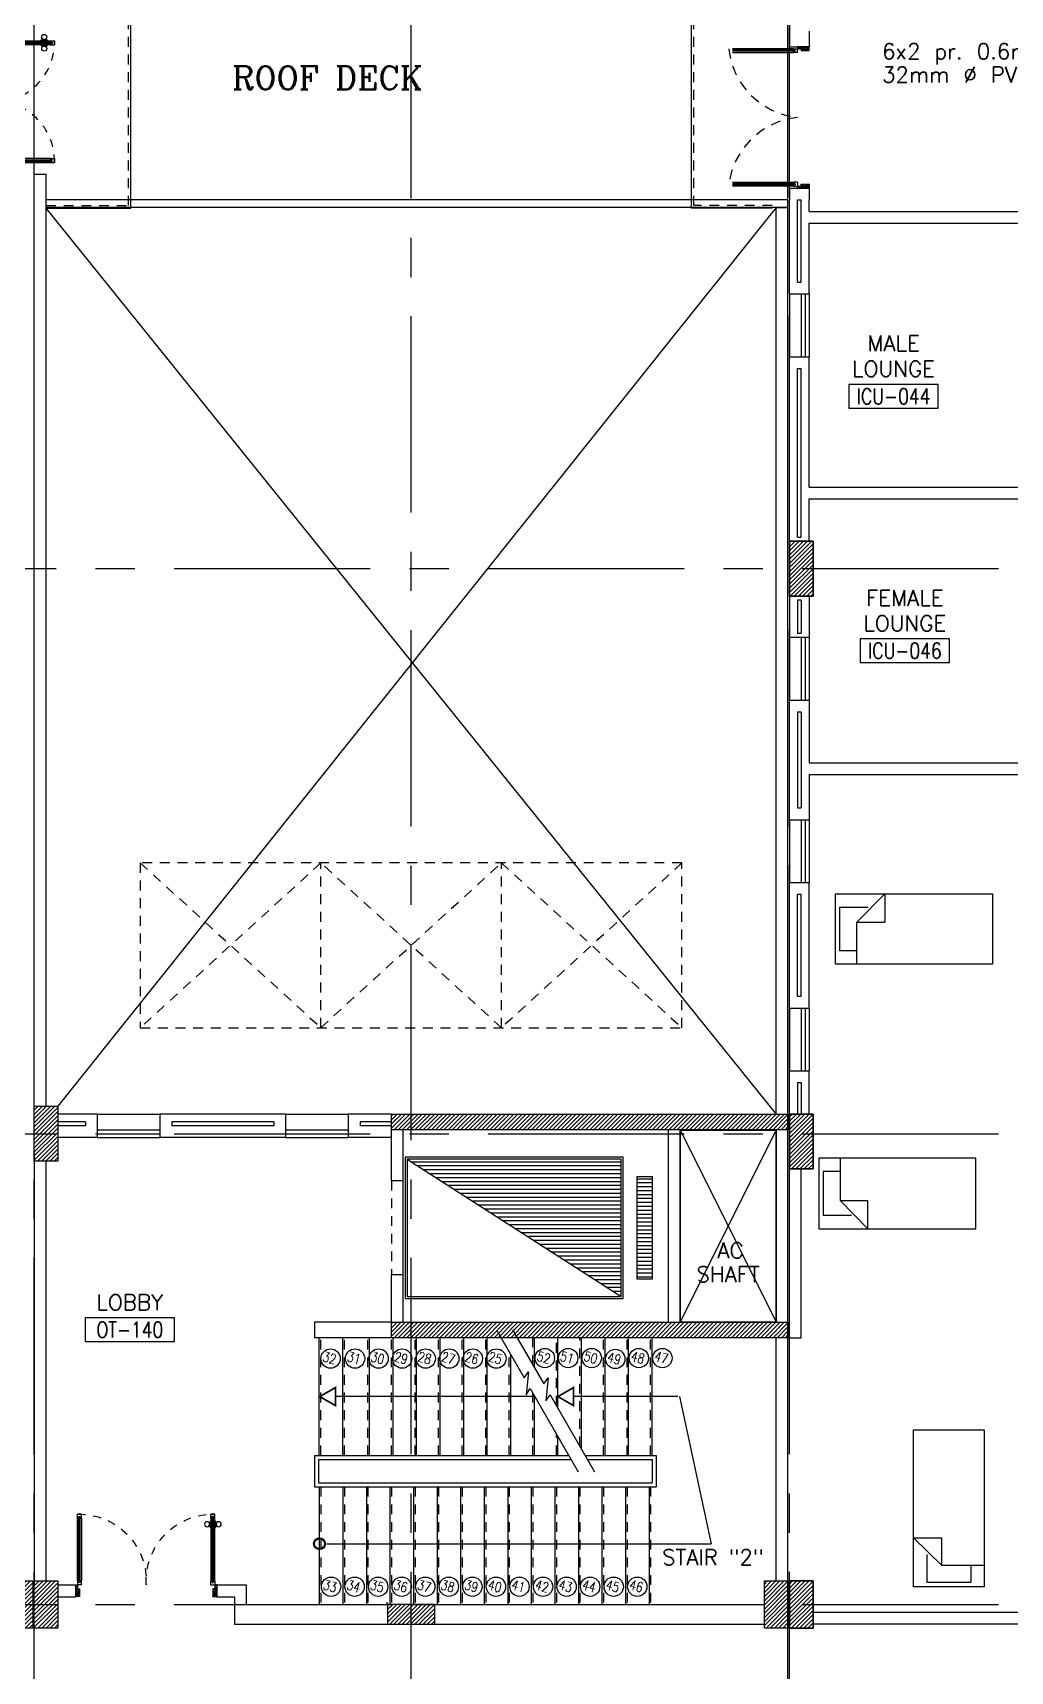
# Model space of a CAD drawing. Extents: x 0 to 92.2, y -1.4 to 78.1.
# Drawn here: x 42.89 to 55.34, y 35.84 to 56.72 of the extents above; entities that cross this region are included whole.
import ezdxf
from ezdxf.enums import TextEntityAlignment as Align

# ---------------------------------------------------------------- set-up
doc = ezdxf.new("R2010")
doc.units = 0
doc.header["$MEASUREMENT"] = 0
for name, pattern in [('CENTERX2', [4, 2.5, -0.5, 0.5, -0.5]), ('HIDDEN', [0.375, 0.25, -0.125]), ('HIDDEN2', [0.1875, 0.125, -0.0625])]:
    doc.linetypes.add(name, pattern=pattern)
doc.layers.get('0').update_dxf_attribs({"color": 11, "linetype": 'CONTINUOUS'})
for name, color, linetype in [('AXES', 11, 'CENTERX2'), ('COL', 11, 'CONTINUOUS'), ('DOOR', 11, 'CONTINUOUS'), ('E-TEXT', 2, 'CONTINUOUS'), ('FUR', 11, 'CONTINUOUS'), ('HAT', 11, 'CONTINUOUS'), ('HIDDEN', 11, 'HIDDEN2'), ('INSUL', 11, 'CONTINUOUS'), ('LIFTS', 11, 'CONTINUOUS'), ('RM-BOX', 11, 'CONTINUOUS'), ('RM-NAME', 11, 'CONTINUOUS'), ('RM-NO', 11, 'CONTINUOUS'), ('ROOF', 11, 'CONTINUOUS'), ('SHAFT', 11, 'CONTINUOUS'), ('STR', 11, 'CONTINUOUS'), ('WALL', 11, 'CONTINUOUS'), ('WIN', 11, 'CONTINUOUS')]:
    doc.layers.add(name, color=color, linetype=linetype)
doc.styles.add('ROMANC', font='romanc', dxfattribs={"height": 0.1})
doc.styles.add('ROMANS', font='ROMANS.shx', dxfattribs={"width": 0.6})
doc.styles.get("Standard").update_dxf_attribs({"font": 'TXT.shx'})

# ---------------------------------------------------------------- blocks, each defined once
blk = doc.blocks.new('RM1')
at = {"layer": 'RM-BOX'}
blk.add_lwpolyline([(570, -200), (-570, -200), (-570, -500), (570, -500)], close=True, dxfattribs=at)
at = {"layer": 'RM-NAME', "style": 'ROMANS'}
blk.add_attdef('ROOMNAME1', text='', height=200, dxfattribs=at).set_placement((0, 324), align=Align.MIDDLE)
blk = doc.blocks.new('*X44')
at = {"color": 0}
for p, q in [((61359, 153159), (61540, 153340)), ((61359, 153212), (61487, 153340)), ((61359, 153265), (61434, 153340)), ((61359, 153318), (61380, 153340)), ((61393, 153140), (61593, 153340)), ((61446, 153140), (61646, 153340)), ((61499, 153140), (61699, 153340)), ((61552, 153140), (61752, 153340)), ((61605, 153140), (61805, 153340)), ((61658, 153140), (61858, 153340)), ((61711, 153140), (61911, 153340)), ((61764, 153140), (61964, 153340)), ((61817, 153140), (62017, 153340)), ((61870, 153140), (62070, 153340)), ((61923, 153140), (62123, 153340)), ((61976, 153140), (62176, 153340)), ((62029, 153140), (62229, 153340)), ((62082, 153140), (62282, 153340)), ((62135, 153140), (62335, 153340)), ((62188, 153140), (62388, 153340)), ((62241, 153140), (62441, 153340)), ((62294, 153140), (62494, 153340)), ((62347, 153140), (62547, 153340)), ((62400, 153140), (62600, 153340)), ((62453, 153140), (62653, 153340)), ((62506, 153140), (62706, 153340)), ((62559, 153140), (62759, 153340)), ((62612, 153140), (62812, 153340)), ((62665, 153140), (62865, 153340)), ((62718, 153140), (62918, 153340)), ((62771, 153140), (62971, 153340)), ((62825, 153140), (63025, 153340)), ((62878, 153140), (63078, 153340)), ((62931, 153140), (63131, 153340)), ((62984, 153140), (63184, 153340)), ((63037, 153140), (63237, 153340)), ((63090, 153140), (63290, 153340)), ((63143, 153140), (63343, 153340)), ((63196, 153140), (63396, 153340)), ((63249, 153140), (63449, 153340)), ((63302, 153140), (63502, 153340)), ((63355, 153140), (63555, 153340)), ((63408, 153140), (63608, 153340)), ((63461, 153140), (63661, 153340)), ((63514, 153140), (63714, 153340)), ((63567, 153140), (63767, 153340)), ((63620, 153140), (63820, 153340)), ((63673, 153140), (63873, 153340)), ((63726, 153140), (63926, 153340)), ((63779, 153140), (63979, 153340)), ((63832, 153140), (64032, 153340)), ((63885, 153140), (64085, 153340)), ((63938, 153140), (64138, 153340)), ((63991, 153140), (64191, 153340)), ((64044, 153140), (64244, 153340)), ((64097, 153140), (64297, 153340)), ((64150, 153140), (64350, 153340)), ((64203, 153140), (64403, 153340)), ((64256, 153140), (64456, 153340)), ((64309, 153140), (64509, 153340)), ((64362, 153140), (64562, 153340)), ((64416, 153140), (64616, 153340)), ((64469, 153140), (64669, 153340)), ((64522, 153140), (64722, 153340)), ((64575, 153140), (64775, 153340)), ((64628, 153140), (64828, 153340)), ((64681, 153140), (64881, 153340)), ((64734, 153140), (64934, 153340)), ((64787, 153140), (64987, 153340)), ((64840, 153140), (65040, 153340)), ((64893, 153140), (65093, 153340)), ((64946, 153140), (65146, 153340)), ((64999, 153140), (65199, 153340)), ((65052, 153140), (65252, 153340)), ((65105, 153140), (65305, 153340)), ((65158, 153140), (65358, 153340)), ((65211, 153140), (65411, 153340)), ((65264, 153140), (65464, 153340)), ((65317, 153140), (65517, 153340)), ((65370, 153140), (65570, 153340)), ((65423, 153140), (65623, 153340)), ((65476, 153140), (65676, 153340)), ((65529, 153140), (65729, 153340)), ((65582, 153140), (65782, 153340)), ((65635, 153140), (65835, 153340)), ((65688, 153140), (65888, 153340)), ((65741, 153140), (65941, 153340)), ((65794, 153140), (65994, 153340)), ((65847, 153140), (66047, 153340)), ((65900, 153140), (66100, 153340)), ((65953, 153140), (66153, 153340)), ((66007, 153140), (66207, 153340)), ((66060, 153140), (66260, 153340)), ((66113, 153140), (66313, 153340)), ((66166, 153140), (66366, 153340)), ((66219, 153140), (66409, 153330)), ((66272, 153140), (66409, 153277)), ((66325, 153140), (66409, 153224)), ((66378, 153140), (66409, 153171))]:
    blk.add_line(p, q, dxfattribs=at)
blk = doc.blocks.new('*X43')
at = {"color": 0}
for p, q in [((61359, 155811), (61538, 155990)), ((61359, 155864), (61485, 155990)), ((61359, 155917), (61432, 155990)), ((61359, 155970), (61379, 155990)), ((61391, 155790), (61591, 155990)), ((61444, 155790), (61644, 155990)), ((61497, 155790), (61697, 155990)), ((61550, 155790), (61750, 155990)), ((61603, 155790), (61803, 155990)), ((61656, 155790), (61856, 155990)), ((61709, 155790), (61909, 155990)), ((61762, 155790), (61962, 155990)), ((61815, 155790), (62015, 155990)), ((61868, 155790), (62068, 155990)), ((61921, 155790), (62121, 155990)), ((61974, 155790), (62174, 155990)), ((62027, 155790), (62227, 155990)), ((62080, 155790), (62280, 155990)), ((62133, 155790), (62333, 155990)), ((62186, 155790), (62386, 155990)), ((62240, 155790), (62440, 155990)), ((62293, 155790), (62493, 155990)), ((62346, 155790), (62546, 155990)), ((62399, 155790), (62599, 155990)), ((62452, 155790), (62652, 155990)), ((62505, 155790), (62705, 155990)), ((62558, 155790), (62758, 155990)), ((62611, 155790), (62811, 155990)), ((62664, 155790), (62864, 155990)), ((62717, 155790), (62917, 155990)), ((62770, 155790), (62970, 155990)), ((62823, 155790), (63023, 155990)), ((62876, 155790), (63076, 155990)), ((62929, 155790), (63129, 155990)), ((62982, 155790), (63182, 155990)), ((63035, 155790), (63235, 155990)), ((63088, 155790), (63288, 155990)), ((63141, 155790), (63341, 155990)), ((63194, 155790), (63394, 155990)), ((63247, 155790), (63447, 155990)), ((63300, 155790), (63500, 155990)), ((63353, 155790), (63553, 155990)), ((63406, 155790), (63606, 155990)), ((63459, 155790), (63659, 155990)), ((63512, 155790), (63712, 155990)), ((63565, 155790), (63765, 155990)), ((63618, 155790), (63818, 155990)), ((63671, 155790), (63871, 155990)), ((63724, 155790), (63924, 155990)), ((63777, 155790), (63977, 155990)), ((63830, 155790), (64030, 155990)), ((63884, 155790), (64084, 155990)), ((63937, 155790), (64137, 155990)), ((63990, 155790), (64190, 155990)), ((64043, 155790), (64243, 155990)), ((64096, 155790), (64296, 155990)), ((64149, 155790), (64349, 155990)), ((64202, 155790), (64402, 155990)), ((64255, 155790), (64455, 155990)), ((64308, 155790), (64508, 155990)), ((64361, 155790), (64561, 155990)), ((64414, 155790), (64614, 155990)), ((64467, 155790), (64667, 155990)), ((64520, 155790), (64720, 155990)), ((64573, 155790), (64773, 155990)), ((64626, 155790), (64826, 155990)), ((64679, 155790), (64879, 155990)), ((64732, 155790), (64932, 155990)), ((64785, 155790), (64985, 155990)), ((64838, 155790), (65038, 155990)), ((64891, 155790), (65091, 155990)), ((64944, 155790), (65144, 155990)), ((64997, 155790), (65197, 155990)), ((65050, 155790), (65250, 155990)), ((65103, 155790), (65303, 155990)), ((65156, 155790), (65356, 155990)), ((65209, 155790), (65409, 155990)), ((65262, 155790), (65462, 155990)), ((65315, 155790), (65515, 155990)), ((65368, 155790), (65568, 155990)), ((65421, 155790), (65621, 155990)), ((65475, 155790), (65675, 155990)), ((65528, 155790), (65728, 155990)), ((65581, 155790), (65781, 155990)), ((65634, 155790), (65834, 155990)), ((65687, 155790), (65887, 155990)), ((65740, 155790), (65940, 155990)), ((65793, 155790), (65993, 155990)), ((65846, 155790), (66046, 155990)), ((65899, 155790), (66099, 155990)), ((65952, 155790), (66152, 155990)), ((66005, 155790), (66205, 155990)), ((66058, 155790), (66258, 155990)), ((66111, 155790), (66311, 155990)), ((66164, 155790), (66364, 155990)), ((66217, 155790), (66409, 155982)), ((66270, 155790), (66409, 155929)), ((66323, 155790), (66409, 155876)), ((66376, 155790), (66409, 155823))]:
    blk.add_line(p, q, dxfattribs=at)
blk = doc.blocks.new('*X36')
at = {"color": 0}
for p, q in [((140176, 227700), (140376, 227700)), ((140176, 227650), (140376, 227650)), ((140176, 227600), (140376, 227600)), ((140176, 227550), (140376, 227550)), ((140176, 227500), (140376, 227500)), ((140176, 227450), (140376, 227450)), ((140176, 227400), (140376, 227400)), ((140176, 227350), (140376, 227350)), ((140176, 227300), (140376, 227300)), ((140176, 227250), (140376, 227250)), ((140176, 227200), (140376, 227200)), ((140176, 227150), (140376, 227150)), ((140176, 227100), (140376, 227100)), ((140176, 227050), (140376, 227050)), ((140176, 227000), (140376, 227000)), ((140176, 226950), (140376, 226950)), ((140176, 226900), (140376, 226900)), ((140176, 226850), (140376, 226850)), ((140176, 226800), (140376, 226800)), ((140176, 226750), (140376, 226750)), ((140176, 226700), (140376, 226700)), ((140176, 226650), (140376, 226650)), ((140176, 226600), (140376, 226600)), ((140176, 226550), (140376, 226550)), ((140176, 226500), (140376, 226500)), ((140176, 226450), (140376, 226450))]:
    blk.add_line(p, q, dxfattribs=at)
blk = doc.blocks.new('*X37')
at = {"color": 0}
for p, q in [((477438, 147300), (480112, 147300)), ((477516, 147250), (480112, 147250)), ((477594, 147200), (480112, 147200)), ((477671, 147150), (480112, 147150)), ((477749, 147100), (480112, 147100)), ((477827, 147050), (480112, 147050)), ((477905, 147000), (480112, 147000)), ((477983, 146950), (480112, 146950)), ((478061, 146900), (480112, 146900)), ((478139, 146850), (480112, 146850)), ((478216, 146800), (480112, 146800)), ((478294, 146750), (480112, 146750)), ((478372, 146700), (480112, 146700)), ((478450, 146650), (480112, 146650)), ((478528, 146600), (480112, 146600)), ((478606, 146550), (480112, 146550)), ((478684, 146500), (480112, 146500)), ((478761, 146450), (480112, 146450)), ((478839, 146400), (480112, 146400)), ((478917, 146350), (480112, 146350)), ((478995, 146300), (480112, 146300)), ((479073, 146250), (480112, 146250)), ((479151, 146200), (480112, 146200)), ((479229, 146150), (480112, 146150)), ((479306, 146100), (480112, 146100)), ((479384, 146050), (480112, 146050)), ((479462, 146000), (480112, 146000)), ((479540, 145950), (480112, 145950)), ((479618, 145900), (480112, 145900)), ((479696, 145850), (480112, 145850)), ((479774, 145800), (480112, 145800)), ((479851, 145750), (480112, 145750)), ((479929, 145700), (480112, 145700)), ((480007, 145650), (480112, 145650)), ((480085, 145600), (480112, 145600))]:
    blk.add_line(p, q, dxfattribs=at)
blk = doc.blocks.new('A$C1DFA4FE8')
at = {"layer": 'DOOR', "color": 0, "linetype": 'BYBLOCK'}
for p, q in [((0, 1631), (0, 1581)), ((0, 1581), (0, 1631)), ((50, 1631), (0, 1631)), ((50, 1581), (0, 1581)), ((30, 1614), (30, 1598)), ((50, 1614), (30, 1614)), ((50, 1598), (30, 1598)), ((50, 1631), (50, 1614)), ((50, 1598), (50, 1581)), ((750, 1614), (750, 1631)), ((750, 1631), (800, 1631)), ((770, 1614), (750, 1614)), ((750, 1581), (750, 1598)), ((750, 1598), (770, 1598)), ((800, 1581), (750, 1581)), ((770, 1598), (770, 1614)), ((950, 1656), (800, 1656)), ((800, 1656), (800, 1631)), ((800, 1581), (800, 1631)), ((800, 1631), (850, 1631)), ((850, 1631), (850, 1606)), ((850, 1606), (950, 1606)), ((950, 1606), (950, 1656)), ((0, 81), (0, 131)), ((0, 131), (0, 81)), ((50, 131), (0, 131)), ((50, 81), (0, 81)), ((30, 98), (30, 114)), ((50, 114), (30, 114)), ((50, 98), (30, 98)), ((50, 114), (50, 131)), ((50, 81), (50, 98)), ((83, 131), (83, 138)), ((173, 138), (83, 138)), ((83, 81), (83, 74)), ((173, 74), (83, 74)), ((95, 138), (95, 147)), ((95, 147), (160, 147)), ((95, 138), (160, 138)), ((95, 74), (95, 65)), ((95, 74), (160, 74)), ((95, 65), (160, 65)), ((160, 138), (160, 147)), ((160, 74), (160, 65)), ((173, 131), (173, 138)), ((173, 81), (173, 74)), ((750, 131), (750, 114)), ((800, 131), (750, 131)), ((750, 114), (770, 114)), ((750, 98), (750, 81)), ((770, 98), (750, 98)), ((750, 81), (800, 81)), ((770, 114), (770, 98)), ((800, 131), (800, 81)), ((800, 56), (800, 81)), ((800, 81), (850, 81)), ((950, 56), (800, 56)), ((850, 106), (950, 106)), ((850, 81), (850, 106)), ((950, 106), (950, 56))]:
    blk.add_line(p, q, dxfattribs=at)
at = {"layer": 'DOOR', "linetype": 'BYBLOCK'}
for p, q in [((750, 1631), (50, 1631)), ((750, 1614), (50, 1614)), ((750, 1598), (50, 1598)), ((50, 1581), (750, 1581)), ((50, 131), (750, 131)), ((750, 114), (50, 114)), ((750, 98), (50, 98)), ((750, 81), (50, 81))]:
    blk.add_line(p, q, dxfattribs=at)
at = {"layer": 'DOOR', "color": 9, "linetype": 'BYBLOCK'}
for p, q in [((950, 1606), (837, 1656)), ((950, 1606), (850, 1619)), ((950, 1606), (910, 1656)), ((950, 106), (837, 56)), ((950, 106), (850, 93)), ((950, 106), (910, 56))]:
    blk.add_line(p, q, dxfattribs=at)
at = {"layer": 'DOOR', "color": 0, "linetype": 'BYBLOCK'}
for centre in [(128, 179), (128, 32)]:
    blk.add_circle(centre, 32.4, dxfattribs=at)
at = {"layer": 'DOOR', "linetype": 'HIDDEN', "ltscale": 0.5}
for centre, start, end in [((752, 1606), 178.0938, 273.7249), ((752, 106), 86.2751, 181.9062)]:
    blk.add_arc(centre, 752, start, end, dxfattribs=at)
at = {"layer": 'DOOR', "color": 9, "linetype": 'BYBLOCK'}
for centre, radius, start, end in [((950, 1606), 154, 161.1053, 166.2858), ((950, 1606), 134, 158.1598, 169.28), ((950, 1606), 114, 154.0838, 167.3774), ((950, 1606), 94.4, 148.0182, 180), ((950, 1606), 74.4, 137.7764, 180), ((950, 1606), 54.4, 113.2074, 180), ((950, 1606), 34.4, 90, 180), ((950, 1606), 14.4, 90, 180), ((950, 106), 154, 193.7142, 198.8947), ((950, 106), 134, 190.72, 201.8402), ((950, 106), 114, 192.6226, 205.9162), ((950, 106), 94.4, 180, 211.9818), ((950, 106), 74.4, 180, 222.2236), ((950, 106), 54.4, 180, 246.7926), ((950, 106), 34.4, 180, 270), ((950, 106), 14.4, 180, 270)]:
    blk.add_arc(centre, radius, start, end, dxfattribs=at)
blk = doc.blocks.new('C11')
at = {"layer": 'HAT'}
h = blk.add_hatch(dxfattribs=at)
h.set_pattern_fill('ANSI31', color=256, scale=300, style=0)
h.set_pattern_definition([(45, (-248556.182, -75061.005), (-26.5165043, 26.5165043), [])])
h.paths.add_polyline_path([(300, 700), (0, 700), (0, 350), (300, 350)])
h.paths.add_polyline_path([(300, 350), (0, 350), (0, 0), (300, 0)])
at = {"layer": 'COL'}
blk.add_lwpolyline([(300, 700), (300, 0), (0, 0), (0, 700)], close=True, dxfattribs=at)
blk = doc.blocks.new('C5V')
at = {"layer": 'HAT'}
h = blk.add_hatch(dxfattribs=at)
h.set_pattern_fill('ANSI31', color=256, scale=300, style=0)
h.set_pattern_definition([(45, (-249196.182, -54711.005), (-26.5165043, 26.5165043), [])])
h.paths.add_polyline_path([(-20, 600), (-320, 600), (-320, 300), (-20, 300)])
h.paths.add_polyline_path([(-20, 300), (-320, 300), (-320, 0), (-20, 0)])
h = blk.add_hatch(dxfattribs=at)
h.set_pattern_fill('ANSI31', color=256, scale=300, style=0)
h.set_pattern_definition([(45, (-248876.182, -54711.005), (-26.5165043, 26.5165043), [])])
h.paths.add_polyline_path([(300, 600), (0, 600), (0, 300), (300, 300)])
h.paths.add_polyline_path([(300, 300), (0, 300), (0, 0), (300, 0)])
at = {"layer": 'COL'}
for points in [[(-20, 600), (-20, 0), (-320, 0), (-320, 600)], [(300, 600), (300, 0), (0, 0), (0, 600)]]:
    blk.add_lwpolyline(points, close=True, dxfattribs=at)
blk = doc.blocks.new('A$C272A55A0')
at = {"layer": 'DOOR', "color": 0, "linetype": 'BYBLOCK'}
for p, q in [((0, 900), (0, 1050)), ((50, 1050), (0, 1050)), ((50, 950), (50, 1050)), ((1750, 950), (1750, 1050)), ((1750, 1050), (1800, 1050)), ((1800, 1050), (1800, 900)), ((0, 900), (25, 900)), ((25, 950), (50, 950)), ((25, 900), (25, 950)), ((75, 900), (25, 900)), ((25, 850), (25, 900)), ((42, 850), (25, 850)), ((58, 870), (42, 870)), ((42, 870), (42, 850)), ((58, 850), (58, 870)), ((75, 850), (58, 850)), ((75, 900), (75, 850)), ((1725, 900), (1775, 900)), ((1725, 900), (1725, 850)), ((1725, 850), (1742, 850)), ((1742, 870), (1758, 870)), ((1742, 850), (1742, 870)), ((1775, 950), (1750, 950)), ((1758, 870), (1758, 850)), ((1758, 850), (1775, 850)), ((1775, 900), (1775, 950)), ((1800, 900), (1775, 900)), ((1775, 850), (1775, 900)), ((25, 50), (42, 50)), ((25, 50), (25, 0)), ((25, 0), (75, 0)), ((75, 0), (25, 0)), ((42, 50), (42, 30)), ((42, 30), (58, 30)), ((58, 50), (75, 50)), ((58, 50), (58, 30)), ((75, 50), (75, 0)), ((1718, 160), (1709, 160)), ((1709, 95), (1709, 160)), ((1718, 95), (1709, 95)), ((1725, 173), (1718, 173)), ((1718, 173), (1718, 83)), ((1718, 95), (1718, 160)), ((1725, 83), (1718, 83)), ((1742, 50), (1725, 50)), ((1725, 50), (1725, 0)), ((1775, 0), (1725, 0)), ((1725, 0), (1775, 0)), ((1742, 50), (1742, 30)), ((1758, 30), (1742, 30)), ((1775, 50), (1758, 50)), ((1758, 50), (1758, 30)), ((1775, 173), (1782, 173)), ((1775, 83), (1782, 83)), ((1775, 50), (1775, 0)), ((1782, 173), (1782, 83)), ((1782, 160), (1791, 160)), ((1782, 95), (1782, 160)), ((1782, 95), (1791, 95)), ((1791, 95), (1791, 160))]:
    blk.add_line(p, q, dxfattribs=at)
at = {"layer": 'DOOR', "color": 9, "linetype": 'BYBLOCK'}
for p, q in [((50, 1050), (0, 1010)), ((50, 1050), (0, 937)), ((50, 1050), (37, 950)), ((1750, 1050), (1800, 1010)), ((1750, 1050), (1800, 937)), ((1750, 1050), (1763, 950))]:
    blk.add_line(p, q, dxfattribs=at)
at = {"layer": 'DOOR', "linetype": 'BYBLOCK'}
for p, q in [((25, 850), (25, 50)), ((42, 850), (42, 50)), ((58, 850), (58, 50)), ((75, 50), (75, 850)), ((1725, 50), (1725, 850)), ((1742, 850), (1742, 50)), ((1758, 850), (1758, 50)), ((1775, 850), (1775, 50))]:
    blk.add_line(p, q, dxfattribs=at)
at = {"layer": 'DOOR', "color": 0, "linetype": 'BYBLOCK'}
for centre in [(1676, 128), (1824, 128)]:
    blk.add_circle(centre, 32.4, dxfattribs=at)
at = {"layer": 'DOOR', "color": 9, "linetype": 'BYBLOCK'}
for centre, radius, start, end in [((50, 1050), 34.4, 180, 270), ((50, 1050), 14.4, 180, 270), ((1750, 1050), 14.4, 270, 0), ((1750, 1050), 34.4, 270, 0), ((50, 1050), 54.4, 203.2074, 270), ((50, 1050), 74.4, 227.7764, 270), ((50, 1050), 94.4, 238.0182, 270), ((50, 1050), 114, 244.0838, 257.3774), ((50, 1050), 134, 248.1598, 259.28), ((50, 1050), 154, 251.1053, 256.2858), ((1750, 1050), 54.4, 270, 336.7926), ((1750, 1050), 74.4, 270, 312.2236), ((1750, 1050), 94.4, 270, 301.9818), ((1750, 1050), 114, 282.6226, 295.9162), ((1750, 1050), 134, 280.72, 291.8402), ((1750, 1050), 154, 283.7142, 288.8947)]:
    blk.add_arc(centre, radius, start, end, dxfattribs=at)
at = {"layer": 'DOOR', "linetype": 'HIDDEN', "ltscale": 0.5}
for centre, start, end in [((50, 851), 268.3174, 3.2965), ((1750, 851), 176.7035, 271.6826)]:
    blk.add_arc(centre, 851, start, end, dxfattribs=at)
at = {"layer": 'WALL', "linetype": 'BYBLOCK'}
blk.add_line((1800, 900), (1800, 1050), dxfattribs=at)

msp = doc.modelspace()

# ---------------------------------------------------------------- hatches: boundary and pattern name
at = {"layer": 'HAT'}
h = msp.add_hatch(dxfattribs=at)
h.set_pattern_fill('ANSI31', color=256, scale=0.3, style=0)
h.set_pattern_definition([(45, (-340.85254, -5.439854), (-0.0265165043, 0.0265165043), [])])
h.paths.add_polyline_path([(47.7127, 36.6911), (47.4127, 36.6911), (47.4127, 36.4411), (47.7127, 36.4411)])
h.paths.add_polyline_path([(48.0127, 36.6911), (47.7127, 36.6911), (47.7127, 36.4411), (48.0127, 36.4411)])

# ---------------------------------------------------------------- linework, layer by layer
at = {"layer": 'AXES'}
for p, q in [((47.7127, -1.3931), (47.7127, 77.4195)), ((42.9127, -1.3931), (42.9127, 77.0695)), ((52.5127, -1.3931), (52.5127, 77.0695)), ((52.5327, -1.3931), (52.5327, 77.0695)), ((0.6927, 49.8911), (68.7327, 49.8911)), ((0.6927, 42.6911), (68.7327, 42.6911)), ((0.6927, 36.6911), (68.7327, 36.6911))]:
    msp.add_line(p, q, dxfattribs=at)
at = {"layer": 'COL'}
for points in [[(52.5127, 42.9411), (52.5127, 42.7411), (47.4627, 42.7411), (47.4627, 42.9411)], [(52.5127, 40.2911), (52.5127, 40.0911), (47.4627, 40.0911), (47.4627, 40.2911)], [(47.4127, 36.6911), (47.4127, 36.4411), (48.0127, 36.4411), (48.0127, 36.6911)]]:
    msp.add_lwpolyline(points, close=True, dxfattribs=at)
at = {"layer": 'DOOR', "linetype": 'BYBLOCK'}
for p, q in [((52.5827, 56.5162), (51.8077, 56.5162)), ((52.5827, 56.4992), (51.8077, 56.4992)), ((52.5827, 56.4832), (51.8077, 56.4832)), ((51.8077, 56.4662), (52.5827, 56.4662)), ((51.8077, 54.8161), (52.5827, 54.8161)), ((52.5827, 54.7991), (51.8077, 54.7991)), ((52.5827, 54.7831), (51.8077, 54.7831)), ((52.5827, 54.7661), (51.8077, 54.7661))]:
    msp.add_line(p, q, dxfattribs=at)
at = {"layer": 'DOOR', "color": 0, "linetype": 'BYBLOCK'}
for p, q in [((52.5827, 56.4992), (52.5827, 56.5162)), ((52.5827, 56.5162), (52.6327, 56.5162)), ((52.6027, 56.4992), (52.5827, 56.4992)), ((52.5827, 56.4662), (52.5827, 56.4832)), ((52.5827, 56.4832), (52.6027, 56.4832)), ((52.6327, 56.4662), (52.5827, 56.4662)), ((52.6027, 56.4832), (52.6027, 56.4992)), ((52.7827, 56.5412), (52.6327, 56.5412)), ((52.6327, 56.5412), (52.6327, 56.5162)), ((52.6327, 56.4662), (52.6327, 56.5162)), ((52.6327, 56.5162), (52.6827, 56.5162)), ((52.6827, 56.5162), (52.6827, 56.4912)), ((52.6827, 56.4912), (52.7827, 56.4912)), ((52.7827, 56.4912), (52.7827, 56.5412)), ((52.5827, 54.8161), (52.5827, 54.7991)), ((52.6327, 54.8161), (52.5827, 54.8161)), ((52.5827, 54.7991), (52.6027, 54.7991)), ((52.5827, 54.7831), (52.5827, 54.7661)), ((52.6027, 54.7831), (52.5827, 54.7831)), ((52.5827, 54.7661), (52.6327, 54.7661)), ((52.6027, 54.7991), (52.6027, 54.7831)), ((52.6327, 54.8161), (52.6327, 54.7661)), ((52.6327, 54.7411), (52.6327, 54.7661)), ((52.6327, 54.7661), (52.6827, 54.7661)), ((52.7827, 54.7411), (52.6327, 54.7411)), ((52.6827, 54.7911), (52.7827, 54.7911)), ((52.6827, 54.7661), (52.6827, 54.7911)), ((52.7827, 54.7911), (52.7827, 54.7411))]:
    msp.add_line(p, q, dxfattribs=at)
at = {"layer": 'DOOR', "color": 9, "linetype": 'BYBLOCK'}
for p, q in [((52.7827, 56.4912), (52.669, 56.5412)), ((52.7827, 56.4912), (52.6827, 56.5045)), ((52.7827, 56.4912), (52.7425, 56.5412)), ((52.7827, 54.7911), (52.669, 54.7411)), ((52.7827, 54.7911), (52.6827, 54.7778)), ((52.7827, 54.7911), (52.7425, 54.7411))]:
    msp.add_line(p, q, dxfattribs=at)
at = {"layer": 'DOOR', "linetype": 'HIDDEN', "ltscale": 0.5}
for centre, start, end in [((52.7399, 56.6234), 186.23095, 263.76895), ((52.7399, 54.6589), 96.23105, 173.76905)]:
    msp.add_arc(centre, 0.9881, start, end, dxfattribs=at)
at = {"layer": 'DOOR', "color": 9, "linetype": 'BYBLOCK'}
for centre, radius, start, end in [((52.7827, 56.4912), 0.1544, 161.10529, 166.28577), ((52.7827, 56.4912), 0.1344, 158.15985, 169.28002), ((52.7827, 56.4912), 0.1144, 154.08384, 167.37743), ((52.7827, 56.4912), 0.0944, 148.01819, 180), ((52.7827, 56.4912), 0.0744, 137.77643, 180), ((52.7827, 56.4912), 0.0544, 113.20738, 180), ((52.7827, 56.4912), 0.0344, 90, 180), ((52.7827, 56.4912), 0.0144, 90, 180), ((52.7827, 54.7911), 0.1544, 193.71423, 198.89471), ((52.7827, 54.7911), 0.1344, 190.71998, 201.84015), ((52.7827, 54.7911), 0.1144, 192.62257, 205.91616), ((52.7827, 54.7911), 0.0944, 180, 211.98181), ((52.7827, 54.7911), 0.0744, 180, 222.22357), ((52.7827, 54.7911), 0.0544, 180, 246.79262), ((52.7827, 54.7911), 0.0344, 180, 270), ((52.7827, 54.7911), 0.0144, 180, 270)]:
    msp.add_arc(centre, radius, start, end, dxfattribs=at)
at = {"layer": 'FUR'}
for p, q in [((53.1198, 45.7493), (55.1198, 45.7493)), ((53.1198, 44.8493), (53.1198, 45.7493)), ((53.3915, 45.3882), (53.7449, 45.7493)), ((53.7449, 45.7493), (53.7449, 45.3882)), ((55.1198, 45.7493), (55.1198, 44.8493)), ((53.1753, 45.5772), (53.535, 45.5772)), ((53.1753, 45.0192), (53.1753, 45.5772)), ((53.3915, 45.3882), (53.7449, 45.3882)), ((53.3915, 44.8493), (53.3915, 45.3882)), ((53.3915, 45.0192), (53.1753, 45.0192)), ((55.1198, 44.8493), (53.1198, 44.8493)), ((54.9066, 42.3786), (52.9066, 42.3786)), ((52.9066, 42.3786), (52.9066, 41.4786)), ((52.962, 42.2087), (52.962, 41.6508)), ((53.1782, 42.2087), (52.962, 42.2087)), ((53.1782, 42.3786), (53.1782, 41.8398)), ((54.9066, 41.4786), (54.9066, 42.3786)), ((53.1782, 41.8398), (53.5316, 41.8398)), ((53.1782, 41.8398), (53.5316, 41.4786)), ((53.5316, 41.4786), (53.5316, 41.8398)), ((52.962, 41.6508), (53.3217, 41.6508)), ((52.9066, 41.4786), (54.9066, 41.4786)), ((54.1121, 36.9155), (54.1121, 38.9155)), ((54.1121, 38.9155), (55.0121, 38.9155)), ((55.0121, 38.9155), (55.0121, 36.9155)), ((54.1121, 37.5406), (54.4733, 37.5406)), ((54.4733, 37.1871), (54.1121, 37.5406)), ((54.4733, 37.1871), (54.4733, 37.5406)), ((54.2843, 36.971), (54.2843, 37.3306)), ((55.0121, 37.1871), (54.4733, 37.1871)), ((54.8422, 37.1871), (54.8422, 36.971)), ((54.8422, 36.971), (54.2843, 36.971)), ((55.0121, 36.9155), (54.1121, 36.9155))]:
    msp.add_line(p, q, dxfattribs=at)
at = {"layer": 'HIDDEN'}
for p, q in [((51.1627, 46.1411), (44.2627, 46.1411)), ((44.2627, 46.1411), (44.2627, 44.0411)), ((46.5627, 46.1411), (44.2627, 44.0411)), ((44.2627, 46.1411), (46.5627, 44.0411)), ((48.8627, 44.0411), (46.5627, 46.1411)), ((46.5627, 44.0411), (48.8627, 46.1411)), ((46.5627, 44.0411), (46.5627, 46.1411)), ((46.5627, 44.0411), (46.5627, 46.1411)), ((51.1627, 46.1411), (48.8627, 44.0411)), ((48.8627, 46.1411), (51.1627, 44.0411)), ((48.8627, 44.0411), (48.8627, 46.1411)), ((48.8627, 44.0411), (48.8627, 46.1411)), ((51.1627, 44.0411), (51.1627, 46.1411)), ((44.2627, 44.0411), (51.1627, 44.0411)), ((47.4627, 42.0911), (47.4627, 40.8911))]:
    msp.add_line(p, q, dxfattribs=at)
at = {"layer": 'INSUL'}
for p, q in [((52.6327, 53.5411), (52.6327, 54.5911)), ((52.6327, 54.5911), (52.6827, 54.5911)), ((52.6827, 53.5411), (52.6827, 54.5911)), ((52.6327, 53.5411), (52.6827, 53.5411)), ((52.6327, 50.2941), (52.6327, 52.4411)), ((52.6327, 52.4411), (52.6827, 52.4411)), ((52.6827, 50.2941), (52.6827, 52.4411)), ((52.6357, 50.2911), (52.6797, 50.2911)), ((52.6327, 49.4911), (52.6327, 49.0691)), ((52.6827, 49.4911), (52.6327, 49.4911)), ((52.6827, 49.4911), (52.6827, 49.0691)), ((52.6797, 49.0661), (52.6357, 49.0661)), ((52.6327, 48.0631), (52.6327, 46.8411)), ((52.6357, 48.0661), (52.6797, 48.0661)), ((52.6827, 48.0631), (52.6827, 46.8411)), ((52.6327, 46.8411), (52.6827, 46.8411)), ((52.6327, 44.4411), (52.6327, 45.7411)), ((52.6327, 45.7411), (52.6827, 45.7411)), ((52.6827, 44.4411), (52.6827, 45.7411)), ((52.6327, 44.4411), (52.6827, 44.4411)), ((52.6327, 43.3411), (52.6327, 42.9411)), ((52.6327, 43.3411), (52.6827, 43.3411)), ((52.6827, 43.3411), (52.6827, 42.9411)), ((43.5627, 42.8411), (43.2127, 42.8411)), ((43.5627, 42.8411), (43.5627, 42.7911)), ((44.6627, 42.8411), (44.6627, 42.7911)), ((45.9627, 42.8411), (44.6627, 42.8411)), ((45.9627, 42.8411), (45.9627, 42.7911)), ((47.4627, 42.8411), (47.0627, 42.8411)), ((47.0627, 42.8411), (47.0627, 42.7911)), ((43.5627, 42.7911), (43.2127, 42.7911)), ((45.9627, 42.7911), (44.6627, 42.7911)), ((47.4627, 42.7911), (47.0627, 42.7911))]:
    msp.add_line(p, q, dxfattribs=at)
for centre, start, end in [((52.6357, 50.2941), 180, 270), ((52.6797, 50.2941), 270, 360), ((52.6357, 49.0691), 180, 270), ((52.6797, 49.0691), 270, 360), ((52.6357, 48.0631), 90, 180), ((52.6797, 48.0631), 360, 90)]:
    msp.add_arc(centre, 0.003, start, end, dxfattribs=at)
at = {"layer": 'LIFTS'}
for p, q in [((47.6627, 42.3661), (50.3877, 40.6161)), ((47.6127, 40.8911), (47.6127, 42.0911))]:
    msp.add_line(p, q, dxfattribs=at)
for points in [[(47.6377, 40.5911), (50.4127, 40.5911), (50.4127, 42.3911), (47.6377, 42.3911)], [(47.6627, 40.6161), (50.3877, 40.6161), (50.3877, 42.3661), (47.6627, 42.3661)], [(50.5877, 40.8411), (50.7877, 40.8411), (50.7877, 42.1411), (50.5877, 42.1411)]]:
    msp.add_lwpolyline(points, close=True, dxfattribs=at)
at = {"layer": 'ROOF'}
for p, q in [((42.9127, 42.9411), (42.9127, 54.9161)), ((42.9127, 54.9161), (43.0627, 54.9161)), ((43.0627, 43.0411), (43.0627, 54.9161)), ((52.5127, 54.5911), (43.0627, 54.5911)), ((52.5127, 54.4911), (43.0627, 54.4911)), ((52.3627, 42.9411), (52.3627, 54.4911)), ((52.3627, 54.4911), (52.5071, 54.4911)), ((52.5127, 42.9411), (52.5127, 54.4861))]:
    msp.add_line(p, q, dxfattribs=at)
at = {"layer": 'SHAFT'}
for p, q in [((52.3627, 54.4911), (43.2127, 43.0411)), ((52.3627, 42.9425), (43.0627, 54.4861)), ((52.3627, 42.7411), (51.1377, 40.2911)), ((51.1377, 42.7411), (52.3627, 40.2911))]:
    msp.add_line(p, q, dxfattribs=at)
at = {"layer": 'STR'}
for p, q in [((52.5127, 54.4911), (52.5127, 54.5911)), ((46.5427, 38.5911), (46.5427, 40.0911)), ((46.8427, 38.5911), (46.8427, 40.0911)), ((47.1827, 38.5911), (47.1827, 40.0911)), ((47.4827, 38.5911), (47.4827, 40.0911)), ((47.7827, 38.5911), (47.7827, 40.0911)), ((48.0827, 38.5911), (48.0827, 40.0911)), ((48.3827, 38.5911), (48.3827, 40.0911)), ((48.6827, 38.5911), (48.6827, 40.0911)), ((48.7982, 40.1906), (49.1514, 39.5788)), ((49.0052, 40.1906), (49.4029, 39.5018)), ((49.2827, 39.7101), (49.2827, 40.0911)), ((49.5827, 39.1905), (49.5827, 40.0911)), ((49.8827, 38.6708), (49.8827, 40.0911)), ((50.1827, 38.5911), (50.1827, 40.0911)), ((50.4827, 38.5911), (50.4827, 40.0911)), ((50.7827, 38.5911), (50.7827, 40.0911)), ((48.9827, 38.5911), (48.9827, 39.8711)), ((49.2827, 39.3411), (46.7493, 39.3411)), ((49.2303, 39.4422), (49.8416, 38.3835)), ((49.2827, 38.5911), (49.2827, 39.3514)), ((49.4818, 39.3652), (50.0486, 38.3835)), ((51.1091, 39.3411), (49.7827, 39.3411)), ((51.1291, 39.3411), (51.5327, 37.4661)), ((49.5827, 38.5911), (49.5827, 38.8318)), ((46.4827, 38.5911), (49.7217, 38.5911)), ((46.4827, 38.5911), (46.4827, 38.1911)), ((46.5327, 38.5411), (49.7505, 38.5411)), ((46.5327, 38.5411), (46.5327, 38.2411)), ((49.9287, 38.5911), (50.8327, 38.5911)), ((49.9576, 38.5411), (50.7827, 38.5411)), ((50.7827, 38.5411), (50.7827, 38.2411)), ((50.8327, 38.5911), (50.8327, 38.1911)), ((46.5327, 38.2411), (50.7827, 38.2411)), ((46.4827, 38.1911), (50.8327, 38.1911)), ((46.5427, 38.1911), (46.5427, 36.6911)), ((46.8427, 38.1911), (46.8427, 36.6911)), ((47.1427, 38.1911), (47.1427, 36.6911)), ((47.4427, 38.1911), (47.4427, 36.6911)), ((47.7427, 38.1911), (47.7427, 36.6911)), ((48.0427, 38.1911), (48.0427, 36.6911)), ((48.3427, 38.1911), (48.3427, 36.6911)), ((48.3427, 38.1911), (48.3427, 36.6911)), ((48.6427, 38.1911), (48.6427, 36.6911)), ((48.9427, 38.1911), (48.9427, 36.6911)), ((49.2427, 38.1911), (49.2427, 36.6911)), ((49.5427, 38.1911), (49.5427, 36.6911)), ((49.8427, 38.1911), (49.8427, 36.6911)), ((50.1427, 38.1911), (50.1427, 36.6911)), ((50.4427, 38.1911), (50.4427, 36.6911)), ((50.7427, 38.1911), (50.7427, 36.6911)), ((46.6406, 37.4661), (51.5327, 37.4661))]:
    msp.add_line(p, q, dxfattribs=at)
at = {"layer": 'STR', "linetype": 'HIDDEN2'}
for p, q in [((46.5627, 38.5911), (46.5627, 40.0911)), ((46.8627, 38.5911), (46.8627, 40.0911)), ((47.1627, 38.5911), (47.1627, 40.0911)), ((47.4627, 38.5911), (47.4627, 40.0911)), ((47.7627, 38.5911), (47.7627, 40.0911)), ((48.0627, 38.5911), (48.0627, 40.0911)), ((48.3627, 38.5911), (48.3627, 40.0911)), ((48.6627, 38.5911), (48.6627, 40.0911)), ((49.2627, 39.7447), (49.2627, 40.0911)), ((49.5627, 39.2251), (49.5627, 40.0911)), ((49.8627, 38.7055), (49.8627, 40.0911)), ((50.1627, 38.5911), (50.1627, 40.0911)), ((50.4627, 38.5911), (50.4627, 40.0911)), ((50.7627, 38.5911), (50.7627, 40.0911)), ((48.9627, 38.5911), (48.9627, 39.9057)), ((49.2627, 38.5911), (49.2627, 39.3861)), ((49.5627, 38.5911), (49.5627, 38.8665)), ((46.5627, 38.1911), (46.5627, 36.6911)), ((46.8627, 38.1911), (46.8627, 36.6911)), ((47.1627, 38.1911), (47.1627, 36.6911)), ((47.4627, 38.1911), (47.4627, 36.6911)), ((47.7627, 38.1911), (47.7627, 36.6911)), ((48.0627, 38.1911), (48.0627, 36.6911)), ((48.3627, 38.1911), (48.3627, 36.6911)), ((48.3627, 38.1911), (48.3627, 36.6911)), ((48.6627, 38.1911), (48.6627, 36.6911)), ((48.9627, 38.1911), (48.9627, 36.6911)), ((49.2627, 38.1911), (49.2627, 36.6911)), ((49.5627, 38.1911), (49.5627, 36.6911)), ((49.8627, 38.1911), (49.8627, 36.6911)), ((50.1627, 38.1911), (50.1627, 36.6911)), ((50.4627, 38.1911), (50.4627, 36.6911)), ((50.7627, 38.1911), (50.7627, 36.6911))]:
    msp.add_line(p, q, dxfattribs=at)
at = {"layer": 'STR'}
for points in [[(43.0627, 54.4861), (44.1427, 54.4861), (44.1427, 57.1211), (43.0627, 57.1211)], [(52.3127, 54.4861), (51.2827, 54.4861), (51.2827, 57.1211), (52.3627, 57.1211)], [(49.1514, 39.5788), (49.2061, 39.6563), (49.1769, 39.3619), (49.2303, 39.4422)], [(49.4029, 39.5018), (49.4577, 39.5793), (49.4284, 39.2849), (49.4818, 39.3652)]]:
    msp.add_lwpolyline(points, dxfattribs=at)
at = {"layer": 'STR', "linetype": 'HIDDEN2'}
for points in [[(43.0627, 54.5161), (44.1127, 54.5161), (44.1127, 57.0911), (43.0627, 57.0911)], [(52.3127, 54.5161), (51.3127, 54.5161), (51.3127, 57.0911), (52.3627, 57.0911)]]:
    msp.add_lwpolyline(points, dxfattribs=at)
at = {"layer": 'STR', "const_width": 0.0215}
for points in [[(46.7493, 39.2257), (46.7493, 39.4566), (46.5493, 39.3411)], [(49.7827, 39.2257), (49.7827, 39.4566), (49.5827, 39.3411)]]:
    msp.add_lwpolyline(points, close=True, dxfattribs=at)
at = {"layer": 'STR', "color": 11}
for centre in [(46.6863, 39.8259), (46.9984, 39.8259), (47.2984, 39.8259), (47.5984, 39.8259), (47.8984, 39.8259), (48.1984, 39.8259), (48.4984, 39.8259), (48.7984, 39.8259), (49.4154, 39.8322), (49.7132, 39.8322), (50.0132, 39.8322), (50.3132, 39.8207), (50.6132, 39.8317), (50.9132, 39.8317), (46.693, 36.9187), (46.993, 36.9187), (47.293, 36.9187), (47.593, 36.9187), (47.893, 36.9187), (48.193, 36.9187), (48.493, 36.9187), (48.793, 36.9187), (49.093, 36.9187), (49.393, 36.9187), (49.693, 36.9187), (49.993, 36.9187), (50.293, 36.9187), (50.593, 36.9187)]:
    msp.add_circle(centre, 0.1232, dxfattribs=at)
at = {"layer": 'STR'}
for radius in [0.075, 0.065]:
    msp.add_circle((46.5456, 37.4661), radius, dxfattribs=at)
at = {"layer": 'WALL', "linetype": 'BYBLOCK'}
for p, q in [((52.5327, 56.8411), (52.5327, 56.5411)), ((52.7827, 56.7411), (52.7827, 56.5411)), ((52.5327, 56.5411), (52.7827, 56.5411)), ((52.5327, 54.7411), (52.7827, 54.7411)), ((52.5327, 54.7411), (52.5327, 54.5911)), ((52.7827, 54.7411), (52.7827, 54.5911)), ((52.5127, 40.0911), (52.6827, 40.0911))]:
    msp.add_line(p, q, dxfattribs=at)
at = {"layer": 'WALL'}
for p, q in [((52.5327, 53.3911), (52.5327, 54.5911)), ((52.7827, 54.4411), (52.7827, 54.5911)), ((52.7827, 54.4411), (58.5827, 54.4411)), ((52.7827, 54.2911), (58.4327, 54.2911)), ((52.7827, 53.3911), (52.7827, 54.2911)), ((52.5327, 53.3911), (52.7827, 53.3911)), ((52.5327, 50.2411), (52.5327, 52.5911)), ((52.5327, 52.5911), (52.7827, 52.5911)), ((52.7827, 50.9286), (52.7827, 52.5911)), ((52.7827, 50.9286), (57.4827, 50.9286)), ((52.7827, 50.2411), (52.7827, 50.7786)), ((52.7827, 50.7786), (57.4827, 50.7786)), ((52.5327, 49.5411), (52.5327, 49.0161)), ((52.7827, 49.5411), (52.7827, 49.0161)), ((52.5327, 49.0161), (52.7827, 49.0161)), ((52.5327, 48.2161), (52.7827, 48.2161)), ((52.5327, 46.6911), (52.5327, 48.2161)), ((52.7827, 48.2161), (52.7827, 47.4161)), ((52.7827, 47.4161), (58.4327, 47.4161)), ((52.7827, 47.2661), (52.7827, 46.6911)), ((52.7827, 47.2661), (59.8327, 47.2661)), ((52.5327, 46.6911), (52.7827, 46.6911)), ((52.5327, 44.2911), (52.5327, 45.8911)), ((52.5327, 45.8911), (52.7827, 45.8911)), ((52.7827, 44.2911), (52.7827, 45.8911)), ((52.5327, 44.2911), (52.7827, 44.2911)), ((52.5327, 43.4911), (52.7827, 43.4911)), ((52.5327, 42.9411), (52.5327, 43.4911)), ((52.7827, 42.9411), (52.7827, 43.4911)), ((43.7127, 42.9411), (43.2127, 42.9411)), ((43.7127, 42.9411), (43.2127, 42.9411)), ((43.7127, 42.9411), (43.7127, 42.6411)), ((44.5127, 42.9411), (44.5127, 42.6411)), ((46.1127, 42.9411), (44.5127, 42.9411)), ((46.1127, 42.9411), (46.1127, 42.6411)), ((47.4627, 42.9411), (46.9127, 42.9411)), ((46.9127, 42.9411), (46.9127, 42.6411)), ((43.7127, 42.6411), (43.2127, 42.6411)), ((46.1127, 42.6411), (44.5127, 42.6411)), ((47.4627, 42.6411), (46.9127, 42.6411)), ((47.4627, 42.0911), (47.4627, 42.7411)), ((47.6127, 42.0911), (47.6127, 42.7411)), ((50.9877, 42.7411), (50.9877, 40.2911)), ((51.1377, 42.7411), (51.1377, 40.2911)), ((52.3627, 40.2911), (52.3627, 42.7411)), ((52.5127, 40.2911), (52.5127, 42.7411)), ((42.9127, 42.4411), (42.9127, 36.9411)), ((52.5327, 40.0911), (52.5327, 42.4411)), ((43.0627, 36.9911), (43.0627, 42.3411)), ((52.6827, 40.0911), (52.6827, 42.2411)), ((47.6127, 42.0911), (47.4627, 42.0911)), ((47.6127, 40.8911), (47.4627, 40.8911)), ((47.4627, 40.2911), (47.4627, 40.8911)), ((47.6127, 40.2911), (47.6127, 40.8911)), ((46.4818, 40.2911), (46.4818, 40.0911)), ((47.4627, 40.2911), (46.4818, 40.2911)), ((47.4627, 40.0911), (46.4818, 40.0911)), ((52.3627, 36.9911), (52.3627, 40.0911)), ((52.5127, 36.9411), (52.5127, 40.0911)), ((43.2127, 36.9411), (43.4377, 36.9411)), ((43.2127, 36.7911), (43.4377, 36.7911)), ((43.4377, 36.9411), (43.4377, 36.7911)), ((45.2377, 36.9411), (45.6127, 36.9411)), ((45.2377, 36.9411), (45.2377, 36.7911)), ((45.2377, 36.7911), (45.4627, 36.7911)), ((45.4627, 36.7911), (45.4627, 36.4411)), ((45.6127, 36.9411), (45.6127, 36.6911)), ((45.6127, 36.6911), (47.4627, 36.6911)), ((47.9627, 36.6911), (52.2127, 36.6911)), ((59.4827, 36.5911), (52.8327, 36.5911)), ((45.4627, 36.4411), (47.4643, 36.4411)), ((47.9627, 36.4411), (52.2127, 36.4411)), ((59.4827, 36.4411), (52.8327, 36.4411))]:
    msp.add_line(p, q, dxfattribs=at)
at = {"layer": 'WALL', "color": 9, "linetype": 'BYBLOCK'}
msp.add_line((47.4073, 36.6911), (47.4073, 36.7224), dxfattribs=at)
at = {"layer": 'WALL', "linetype": 'BYBLOCK', "ltscale": 0.3}
for points in [[(52.5327, 49.5411), (52.8327, 49.5411), (52.8327, 50.2411), (52.5327, 50.2411)], [(43.2127, 42.3411), (42.9127, 42.3411), (42.9127, 43.0411), (43.2127, 43.0411)], [(52.8327, 42.9411), (52.5327, 42.9411), (52.5327, 42.2411), (52.8327, 42.2411)], [(51.1377, 42.7368), (52.3627, 42.7368), (52.3627, 40.2911), (51.1377, 40.2911)], [(43.2127, 36.3911), (42.9127, 36.3911), (42.9127, 36.9911), (43.2127, 36.9911)], [(52.5127, 36.3911), (52.2127, 36.3911), (52.2127, 36.9911), (52.5127, 36.9911)], [(52.8327, 36.9911), (52.5327, 36.9911), (52.5327, 36.3911), (52.8327, 36.3911)], [(47.4127, 36.4411), (48.0127, 36.4411), (48.0127, 36.6911), (47.4127, 36.6911)]]:
    msp.add_lwpolyline(points, close=True, dxfattribs=at)
at = {"layer": 'WIN'}
for p, q in [((52.5327, 53.3911), (52.5327, 52.5911)), ((52.6827, 53.3911), (52.6827, 52.5911)), ((52.7327, 53.3911), (52.7327, 52.5911)), ((52.7827, 53.3911), (52.7827, 52.5911)), ((52.5327, 49.0161), (52.5327, 48.2161)), ((52.6827, 49.0161), (52.6827, 48.2161)), ((52.7327, 49.0161), (52.7327, 48.2161)), ((52.7827, 49.0161), (52.7827, 48.2161)), ((52.5327, 46.6911), (52.5327, 45.8911)), ((52.6827, 46.6911), (52.6827, 45.8911)), ((52.7327, 46.6911), (52.7327, 45.8911)), ((52.7827, 46.6911), (52.7827, 45.8911)), ((52.5327, 44.2911), (52.5327, 43.4911)), ((52.6827, 44.2911), (52.6827, 43.4911)), ((52.7327, 44.2911), (52.7327, 43.4911)), ((52.7827, 44.2911), (52.7827, 43.4911)), ((43.7127, 42.9411), (44.5127, 42.9411)), ((46.1127, 42.9411), (46.9127, 42.9411)), ((43.7127, 42.7411), (44.5127, 42.7411)), ((43.7127, 42.6911), (44.5127, 42.6911)), ((43.7127, 42.6411), (44.5127, 42.6411)), ((46.1127, 42.7411), (46.9127, 42.7411)), ((46.1127, 42.6911), (46.9127, 42.6911)), ((46.1127, 42.6411), (46.9127, 42.6411))]:
    msp.add_line(p, q, dxfattribs=at)

# ---------------------------------------------------------------- block references
at = {"layer": 'COL', "linetype": 'BYBLOCK', "xscale": 0.001, "yscale": 0.001, "zscale": 0.001}
for name, p in [('C11', (52.5327, 49.5411)), ('C11', (42.9127, 42.3411)), ('C11', (52.5327, 42.2411)), ('C5V', (42.9127, 36.3911)), ('C5V', (52.5327, 36.3911))]:
    msp.add_blockref(name, p, dxfattribs=at)
at = {"layer": 'DOOR', "color": 0, "linetype": 'BYBLOCK', "yscale": 0.001, "zscale": 0.001, "rotation": 180}
for name, p, xscale in [('A$C1DFA4FE8', (43.1681, 56.6971), 0.001), ('A$C272A55A0', (43.4377, 37.8415), -0.001)]:
    msp.add_blockref(name, p, dxfattribs=dict(at, xscale=xscale))
at = {"layer": 'HAT', "xscale": 0.001, "yscale": 0.001, "zscale": 0.001}
for name in ['*X43', '*X44']:
    msp.add_blockref(name, (-13.8965, -113.0486), dxfattribs=at)
at = {"layer": 'LIFTS', "color": 8, "xscale": 0.001, "yscale": 0.001, "zscale": 0.001}
for name, p in [('*X37', (-429.7242, -104.9665)), ('*X36', (-89.5888, -185.5827))]:
    msp.add_blockref(name, p, dxfattribs=at)
at = {"layer": 'RM-NAME'}
ref = msp.add_blockref('RM1', (53.858, 52.437), dxfattribs=dict(at, xscale=0.001, yscale=0.001, zscale=0.001))
ref.add_attrib('ROOMNO', 'ICU-044', dxfattribs={"layer": 'RM-NO', "height": 0.2, "style": 'ROMANS', "width": 0.8}).set_placement((53.858, 52.087), align=Align.MIDDLE)
ref.add_attrib('ROOMNAME2', 'LOUNGE', dxfattribs={"height": 0.2, "style": 'ROMANS'}).set_placement((53.858, 52.437), align=Align.MIDDLE)
ref.add_attrib('ROOMNAME1', 'MALE', dxfattribs={"height": 0.2, "style": 'ROMANS'}).set_placement((53.858, 52.7608), align=Align.MIDDLE)
ref = msp.add_blockref('RM1', (54.0017, 49.1945), dxfattribs=dict(at, xscale=0.001, yscale=0.001, zscale=0.001))
ref.add_attrib('ROOMNO', 'ICU-046', dxfattribs={"layer": 'RM-NO', "height": 0.2, "style": 'ROMANS', "width": 0.8}).set_placement((54.0017, 48.8445), align=Align.MIDDLE)
ref.add_attrib('ROOMNAME2', 'LOUNGE', dxfattribs={"height": 0.2, "style": 'ROMANS'}).set_placement((54.0017, 49.1945), align=Align.MIDDLE)
ref.add_attrib('ROOMNAME1', 'FEMALE', dxfattribs={"height": 0.2, "style": 'ROMANS'}).set_placement((54.0017, 49.5183), align=Align.MIDDLE)
ref = msp.add_blockref('RM1', (44.1295, 40.5427), dxfattribs=dict(at, xscale=0.001, yscale=0.001, zscale=0.001))
ref.add_attrib('ROOMNO', 'OT-140', dxfattribs={"layer": 'RM-NO', "height": 0.2, "style": 'ROMANS', "width": 0.8}).set_placement((44.1295, 40.1927), align=Align.MIDDLE)
ref.add_attrib('ROOMNAME2', 'LOBBY', dxfattribs={"height": 0.2, "style": 'ROMANS'}).set_placement((44.1295, 40.5427), align=Align.MIDDLE)

# ---------------------------------------------------------------- texts
at = {"layer": 'E-TEXT', "color": 4}
for s, p in [('6x2 pr. 0.6mm DIA IN', (53.7118, 56.3829, -2.4)), ('32mm %%C PVC CONDUIT', (53.7118, 56.0848, -2.4))]:
    msp.add_text(s, height=0.2, dxfattribs=at).set_placement(p)
at = {"layer": 'RM-NAME'}
for s, height, style, p in [('ROOF DECK', 0.3, 'ROMANC', (46.6415, 56.1456)), ('AC', 0.2, 'ROMANS', (51.7824, 41.2028)), ('SHAFT', 0.2, 'ROMANS', (51.7502, 40.9005)), ('STAIR "2"', 0.2, 'ROMANS', (51.557, 37.2945))]:
    msp.add_text(s, height=height, dxfattribs=dict(at, style=style)).set_placement(p, align=Align.MIDDLE)
at = {"layer": 'STR', "color": 9, "style": 'ROMANS', "width": 0.8}
for s, p in [('32', (46.6734, 39.8324)), ('31', (46.9854, 39.8324)), ('30', (47.2854, 39.8324)), ('29', (47.5854, 39.8324)), ('28', (47.8854, 39.8324)), ('27', (48.1854, 39.8324)), ('26', (48.4854, 39.8324)), ('25', (48.7854, 39.8324)), ('52', (49.4025, 39.8386)), ('51', (49.7003, 39.8386)), ('50', (50.0003, 39.8386)), ('49', (50.3003, 39.8271)), ('48', (50.6003, 39.8382)), ('47', (50.9003, 39.8382)), ('33', (46.6801, 36.9251)), ('34', (46.9801, 36.9251)), ('35', (47.2801, 36.9251)), ('36', (47.5801, 36.9251)), ('37', (47.8801, 36.9251)), ('38', (48.1801, 36.9251)), ('39', (48.4801, 36.9251)), ('40', (48.7801, 36.9251)), ('41', (49.0801, 36.9251)), ('42', (49.3801, 36.9251)), ('43', (49.6801, 36.9251)), ('44', (49.9801, 36.9251)), ('45', (50.2801, 36.9251)), ('46', (50.5801, 36.9251))]:
    msp.add_text(s, height=0.125, rotation=345, dxfattribs=at).set_placement(p, align=Align.MIDDLE)

doc.saveas('drawing.dxf')
